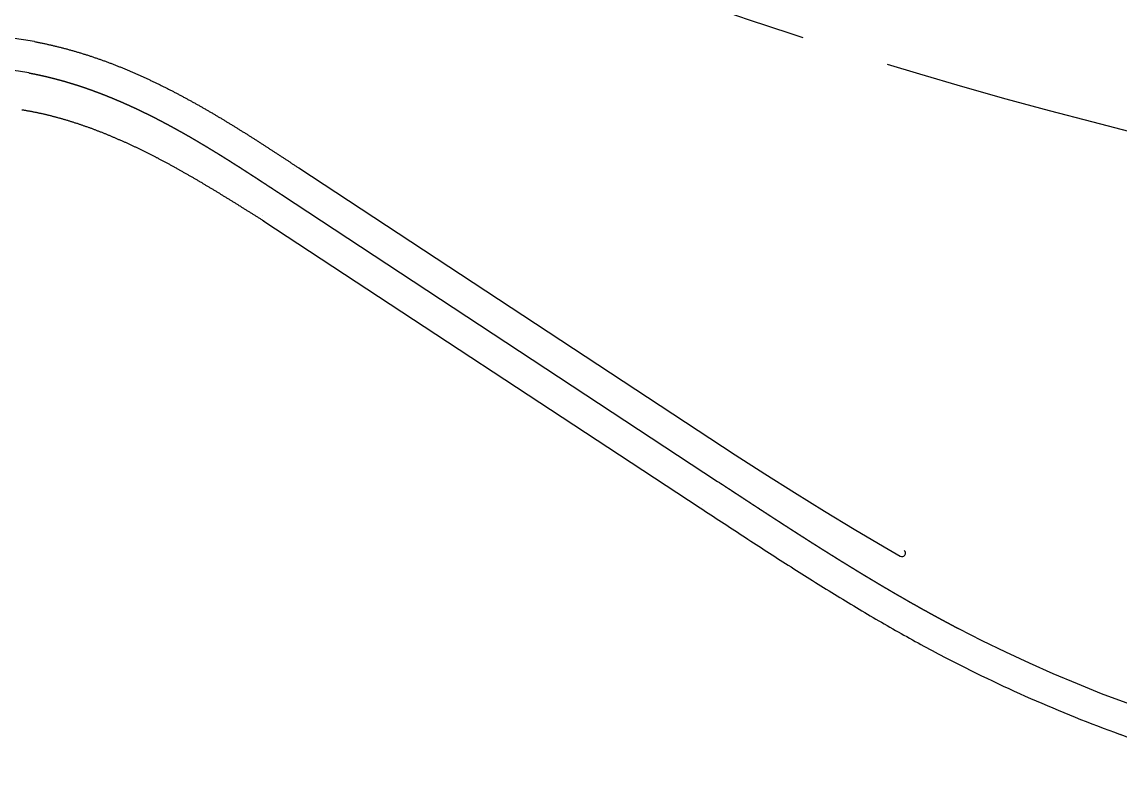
# Model space of a CAD drawing. Header units: millimetres. Extents: x 29316 to 52938, y 29851 to 35526.
# Drawn here: x 49333.2 to 49488.6, y 31859 to 31964.3 of the extents above; entities that cross this region are included whole.
import ezdxf

# ---------------------------------------------------------------- set-up
doc = ezdxf.new("R2010")
doc.units = ezdxf.units.MM
doc.header["$MEASUREMENT"] = 0
doc.linetypes.add('CENTER2', pattern=[1.125, 0.75, -0.125, 0.125, -0.125])
doc.layers.get('0').update_dxf_attribs({"linetype": 'CONTINUOUS'})
for name, color, linetype in [('D-道路-车行道边线', 5, 'CONTINUOUS'), ('道路中线_C', 7, 'CONTINUOUS'), ('道路偏置线', 255, 'CONTINUOUS')]:
    doc.layers.add(name, color=color, linetype=linetype)

msp = doc.modelspace()

# ---------------------------------------------------------------- linework, layer by layer
at = {"color": 1, "linetype": 'CENTER2', "ltscale": 100}
msp.add_arc((49660.01, 32627.82), 700, 234.60853, 268.05989, dxfattribs=at)
at = {"layer": 'D-道路-车行道边线'}
for p, q in [((49372.37, 31943.59), (49434.13, 31902.95)), ((49429.19, 31895.43), (49429.19, 31895.43)), ((49429.46, 31895.85), (49429.46, 31895.85))]:
    msp.add_line(p, q, dxfattribs=at)
for points in [[(49334.94, 31961.49, -0.000286), (49335.17, 31961.45, -0.000293), (49335.4, 31961.4, -0.000292), (49335.64, 31961.36, -0.00029), (49335.88, 31961.31, -0.000288), (49336.12, 31961.26, -0.000287), (49336.35, 31961.21, -0.000285), (49336.59, 31961.16, -0.000283), (49336.82, 31961.11, -0.000281), (49337.06, 31961.06, -0.00028), (49337.3, 31961, -0.000278), (49337.53, 31960.95, -0.000276), (49337.76, 31960.89, -0.000274), (49338, 31960.84, -0.000273), (49338.23, 31960.78, -0.000271), (49338.47, 31960.72, -0.000269), (49338.7, 31960.66, -0.000267), (49338.93, 31960.6, -0.000266), (49339.16, 31960.54, -0.000264), (49339.4, 31960.48, -0.000262), (49339.63, 31960.42, -0.000261), (49339.86, 31960.35, -0.000259), (49340.09, 31960.29, -0.000257), (49340.32, 31960.22, -0.000255), (49340.55, 31960.16, -0.000254), (49340.78, 31960.09, -0.000252), (49341.01, 31960.02, -0.00025), (49341.24, 31959.95, -0.000249), (49341.47, 31959.89, -0.000247), (49341.7, 31959.81, -0.000245), (49341.93, 31959.74, -0.000243), (49342.15, 31959.67, -0.000242), (49342.38, 31959.6, -0.00024), (49342.61, 31959.53, -0.000238), (49342.83, 31959.45, -0.000237), (49343.06, 31959.38, -0.000235), (49343.29, 31959.3, -0.000233), (49343.51, 31959.22, -0.000231), (49343.74, 31959.15, -0.00023), (49343.96, 31959.07, -0.000228), (49344.19, 31958.99, -0.000226), (49344.41, 31958.91, -0.000225), (49344.63, 31958.83, -0.000223), (49344.86, 31958.75, -0.000221), (49345.08, 31958.67, -0.00022), (49345.3, 31958.58, -0.000218), (49345.52, 31958.5, -0.000216), (49345.75, 31958.42, -0.000214), (49345.97, 31958.33, -0.000213), (49346.19, 31958.25, -0.000211), (49346.41, 31958.16, -0.000209), (49346.63, 31958.07, -0.000208), (49346.85, 31957.99, -0.000206), (49347.07, 31957.9, -0.000204), (49347.29, 31957.81, -0.000203), (49347.51, 31957.72, -0.000201), (49347.72, 31957.63, -0.000199), (49347.94, 31957.54, -0.000198), (49348.16, 31957.45, -0.000196), (49348.38, 31957.36, -0.000194), (49348.59, 31957.26, -0.000193), (49348.81, 31957.17, -0.000191), (49349.03, 31957.08, -0.000189), (49349.24, 31956.98, -0.000188), (49349.46, 31956.89, -0.000186), (49349.67, 31956.79, -0.000184), (49349.89, 31956.7, -0.000183), (49350.1, 31956.6, -0.000181), (49350.31, 31956.5, -0.000179), (49350.53, 31956.41, -0.000177), (49350.74, 31956.31, -0.000176), (49350.95, 31956.21, -0.000174), (49351.17, 31956.11, -0.000172), (49351.38, 31956.01, -0.000171), (49351.59, 31955.91, -0.000169), (49351.8, 31955.81, -0.000168), (49352.01, 31955.71, -0.000166), (49352.22, 31955.61, -0.000164), (49352.43, 31955.51, -0.000163), (49352.64, 31955.4, -0.000161), (49352.85, 31955.3, -0.000159), (49353.06, 31955.2, -0.000158), (49353.27, 31955.09, -0.000156), (49353.48, 31954.99, -0.000154), (49353.68, 31954.88, -0.000153), (49353.89, 31954.78, -0.000151), (49354.1, 31954.67, -0.000149), (49354.31, 31954.57, -0.000148), (49354.51, 31954.46, -0.000146), (49354.72, 31954.35, -0.000144), (49354.93, 31954.25, -0.000143), (49355.13, 31954.14, -0.000141), (49355.34, 31954.03, -0.000139), (49355.54, 31953.92, -0.000138), (49355.75, 31953.81, -0.000136), (49355.95, 31953.7, -0.000134), (49356.15, 31953.59, -0.000133), (49356.36, 31953.48, -0.000131), (49356.56, 31953.37, -0.00013), (49356.76, 31953.26, -0.000128), (49356.97, 31953.15, -0.000126), (49357.17, 31953.04, -0.000125), (49357.37, 31952.93, -0.000123), (49357.57, 31952.81, -0.000121), (49357.77, 31952.7, -0.00012), (49357.98, 31952.59, -0.000118), (49358.18, 31952.48, -0.000117), (49358.38, 31952.36, -0.000115), (49358.58, 31952.25, -0.000113), (49358.78, 31952.13, -0.000112), (49358.98, 31952.02, -0.00011), (49359.18, 31951.9, -0.000108), (49359.37, 31951.79, -0.000107), (49359.57, 31951.67, -0.000105), (49359.77, 31951.56, -0.000104), (49359.97, 31951.44, -0.000102), (49360.17, 31951.33, -0.0001), (49360.36, 31951.21, -0.000099), (49360.56, 31951.09, -0.000097), (49360.76, 31950.98, -0.000095), (49360.96, 31950.86, -0.000094), (49361.15, 31950.74, -0.000092), (49361.35, 31950.63, -0.000091), (49361.54, 31950.51, -0.000089), (49361.74, 31950.39, -0.000087), (49361.94, 31950.27, -0.000086), (49362.13, 31950.15, -0.000084), (49362.33, 31950.03, -0.000083), (49362.52, 31949.92, -0.000081), (49362.71, 31949.8, -0.000079), (49362.91, 31949.68, -0.000078), (49363.1, 31949.56, -0.000076), (49363.3, 31949.44, -0.000075), (49363.49, 31949.32, -0.000073), (49363.68, 31949.2, -0.000071), (49363.88, 31949.08, -0.00007), (49364.07, 31948.96, -0.000068), (49364.26, 31948.84, -0.000067), (49364.45, 31948.72, -0.000065), (49364.65, 31948.6, -0.000063), (49364.84, 31948.48, -0.000062), (49365.03, 31948.36, -0.00006), (49365.22, 31948.23, -0.000059), (49365.41, 31948.11, -0.000057), (49365.6, 31947.99, -0.000056), (49365.79, 31947.87, -0.000054), (49365.98, 31947.75, -0.000052), (49366.18, 31947.63, -0.000051), (49366.37, 31947.51, -0.000049), (49366.56, 31947.38, -0.000048), (49366.75, 31947.26, -0.000046), (49366.94, 31947.14, -0.000044), (49367.12, 31947.02, -0.000043), (49367.31, 31946.9, -0.000041), (49367.5, 31946.77, -0.00004), (49367.69, 31946.65, -0.000038), (49367.88, 31946.53, -0.000037), (49368.07, 31946.41, -0.000035), (49368.26, 31946.28, -0.000033), (49368.45, 31946.16, -0.000032), (49368.63, 31946.04, -0.00003), (49368.82, 31945.92, -0.000029), (49369.01, 31945.79, -0.000027), (49369.2, 31945.67, -0.000026), (49369.39, 31945.55, -0.000024), (49369.57, 31945.43, -0.000022), (49369.76, 31945.3, -0.000021), (49369.95, 31945.18, -0.000019), (49370.13, 31945.06, -0.000018), (49370.32, 31944.94, -0.000016), (49370.51, 31944.81, -0.000015), (49370.69, 31944.69, -0.000013), (49370.88, 31944.57, -0.000012), (49371.07, 31944.45, -0.00001), (49371.25, 31944.32, -0.000009), (49371.44, 31944.2, -0.000007), (49371.63, 31944.08, -0.000005), (49371.81, 31943.96, -0.000004), (49372, 31943.84, -0.000002), (49372.18, 31943.71), (49372.37, 31943.59)], [(49333.16, 31951.85, -0.000267), (49333.37, 31951.82, -0.000257), (49333.57, 31951.78, -0.000255), (49333.77, 31951.75, -0.000254), (49333.96, 31951.71, -0.000253), (49334.16, 31951.68, -0.000251), (49334.36, 31951.64, -0.00025), (49334.56, 31951.6, -0.000249), (49334.76, 31951.56, -0.000247), (49334.96, 31951.52, -0.000246), (49335.15, 31951.48, -0.000245), (49335.35, 31951.44, -0.000243), (49335.55, 31951.4, -0.000242), (49335.75, 31951.36, -0.000241), (49335.94, 31951.31, -0.000239), (49336.14, 31951.27, -0.000238), (49336.34, 31951.22, -0.000237), (49336.54, 31951.17, -0.000235), (49336.74, 31951.13, -0.000234), (49336.93, 31951.08, -0.000232), (49337.13, 31951.03, -0.000231), (49337.33, 31950.98, -0.00023), (49337.52, 31950.93, -0.000228), (49337.72, 31950.88, -0.000227), (49337.92, 31950.83, -0.000226), (49338.11, 31950.77, -0.000224), (49338.31, 31950.72, -0.000223), (49338.51, 31950.66, -0.000222), (49338.7, 31950.61, -0.00022), (49338.9, 31950.55, -0.000219), (49339.1, 31950.5, -0.000218), (49339.29, 31950.44, -0.000216), (49339.49, 31950.38, -0.000215), (49339.69, 31950.32, -0.000213), (49339.88, 31950.26, -0.000212), (49340.08, 31950.2, -0.000211), (49340.27, 31950.14, -0.000209), (49340.47, 31950.08, -0.000208), (49340.66, 31950.01, -0.000207), (49340.86, 31949.95, -0.000205), (49341.05, 31949.89, -0.000204), (49341.25, 31949.82, -0.000202), (49341.44, 31949.76, -0.000201), (49341.64, 31949.69, -0.0002), (49341.83, 31949.62, -0.000198), (49342.03, 31949.55, -0.000197), (49342.22, 31949.49, -0.000196), (49342.42, 31949.42, -0.000194), (49342.61, 31949.35, -0.000193), (49342.8, 31949.28, -0.000191), (49343, 31949.21, -0.00019), (49343.19, 31949.13, -0.000189), (49343.39, 31949.06, -0.000187), (49343.58, 31948.99, -0.000186), (49343.77, 31948.91, -0.000184), (49343.97, 31948.84, -0.000183), (49344.16, 31948.76, -0.000182), (49344.35, 31948.69, -0.00018), (49344.55, 31948.61, -0.000179), (49344.74, 31948.54, -0.000177), (49344.93, 31948.46, -0.000176), (49345.12, 31948.38, -0.000175), (49345.32, 31948.3, -0.000173), (49345.51, 31948.22, -0.000172), (49345.7, 31948.14, -0.00017), (49345.89, 31948.06, -0.000169), (49346.08, 31947.98, -0.000168), (49346.28, 31947.9, -0.000166), (49346.47, 31947.82, -0.000165), (49346.66, 31947.73, -0.000163), (49346.85, 31947.65, -0.000162), (49347.04, 31947.57, -0.000161), (49347.23, 31947.48, -0.000159), (49347.42, 31947.4, -0.000158), (49347.61, 31947.31, -0.000156), (49347.81, 31947.23, -0.000155), (49348, 31947.14, -0.000153), (49348.19, 31947.05, -0.000152), (49348.38, 31946.96, -0.000151), (49348.57, 31946.88, -0.000149), (49348.76, 31946.79, -0.000148), (49348.95, 31946.7, -0.000146), (49349.14, 31946.61, -0.000145), (49349.33, 31946.52, -0.000143), (49349.52, 31946.43, -0.000142), (49349.71, 31946.33, -0.000141), (49349.9, 31946.24, -0.000139), (49350.09, 31946.15, -0.000138), (49350.27, 31946.06, -0.000136), (49350.46, 31945.96, -0.000135), (49350.65, 31945.87, -0.000133), (49350.84, 31945.78, -0.000132), (49351.03, 31945.68, -0.000131), (49351.22, 31945.59, -0.000129), (49351.41, 31945.49, -0.000128), (49351.6, 31945.39, -0.000126), (49351.78, 31945.3, -0.000125), (49351.97, 31945.2, -0.000123), (49352.16, 31945.1, -0.000122), (49352.35, 31945.01, -0.00012), (49352.54, 31944.91, -0.000119), (49352.72, 31944.81, -0.000118), (49352.91, 31944.71, -0.000116), (49353.1, 31944.61, -0.000115), (49353.29, 31944.51, -0.000113), (49353.47, 31944.41, -0.000112), (49353.66, 31944.31, -0.00011), (49353.85, 31944.21, -0.000109), (49354.04, 31944.11, -0.000107), (49354.22, 31944, -0.000106), (49354.41, 31943.9, -0.000104), (49354.6, 31943.8, -0.000103), (49354.78, 31943.7, -0.000102), (49354.97, 31943.59, -0.0001), (49355.16, 31943.49, -0.000099), (49355.35, 31943.39, -0.000097), (49355.53, 31943.28, -0.000096), (49355.72, 31943.18, -0.000094), (49355.9, 31943.07, -0.000093), (49356.09, 31942.97, -0.000091), (49356.28, 31942.86, -0.00009), (49356.46, 31942.75, -0.000088), (49356.65, 31942.65, -0.000087), (49356.84, 31942.54, -0.000085), (49357.02, 31942.43, -0.000084), (49357.21, 31942.33, -0.000082), (49357.39, 31942.22, -0.000081), (49357.58, 31942.11, -0.00008), (49357.77, 31942, -0.000078), (49357.95, 31941.89, -0.000077), (49358.14, 31941.78, -0.000075), (49358.32, 31941.67, -0.000074), (49358.51, 31941.57, -0.000072), (49358.7, 31941.46, -0.000071), (49358.88, 31941.35, -0.000069), (49359.07, 31941.23, -0.000068), (49359.25, 31941.12, -0.000066), (49359.44, 31941.01, -0.000065), (49359.62, 31940.9, -0.000063), (49359.81, 31940.79, -0.000062), (49359.99, 31940.68, -0.00006), (49360.18, 31940.57, -0.000059), (49360.37, 31940.46, -0.000057), (49360.55, 31940.34, -0.000056), (49360.74, 31940.23, -0.000054), (49360.92, 31940.12, -0.000053), (49361.11, 31940.01, -0.000051), (49361.29, 31939.89, -0.00005), (49361.48, 31939.78, -0.000048), (49361.66, 31939.66, -0.000047), (49361.85, 31939.55, -0.000045), (49362.03, 31939.44, -0.000044), (49362.22, 31939.32, -0.000042), (49362.41, 31939.21, -0.000041), (49362.59, 31939.09, -0.000039), (49362.78, 31938.98, -0.000037), (49362.96, 31938.86, -0.000036), (49363.15, 31938.75, -0.000034), (49363.33, 31938.63, -0.000033), (49363.52, 31938.52, -0.000031), (49363.71, 31938.4, -0.00003), (49363.89, 31938.29, -0.000028), (49364.08, 31938.17, -0.000027), (49364.26, 31938.06, -0.000025), (49364.45, 31937.94, -0.000024), (49364.63, 31937.82, -0.000022), (49364.82, 31937.71, -0.000021), (49365.01, 31937.59, -0.000019), (49365.19, 31937.47, -0.000018), (49365.38, 31937.36, -0.000016), (49365.56, 31937.24, -0.000015), (49365.75, 31937.12, -0.000013), (49365.94, 31937.01, -0.000012), (49366.12, 31936.89, -0.00001), (49366.31, 31936.77, -0.000008), (49366.5, 31936.65, -0.000007), (49366.68, 31936.54, -0.000005), (49366.87, 31936.42, -0.000004), (49367.06, 31936.3, -0.000002), (49367.24, 31936.18), (49367.43, 31936.07)], [(49457.52, 31888.59, 0.92352), (49458.08, 31889.41, 0.92352)], [(49463.69, 31874.35, 0.033374), (49488.64, 31863.34, 0.033374)], [(49494.23, 31860.18, 0.082982), (49488.64, 31863.34, 0.082982)]]:
    msp.add_lwpolyline(points, format="xyb", dxfattribs=at)
for points in [[(49367.42, 31936.07), (49429.19, 31895.43)], [(49434.13, 31902.95), (49438.35, 31900.27), (49442.56, 31897.61), (49446.77, 31894.98), (49450.99, 31892.41), (49455.24, 31889.89), (49457.52, 31888.59)], [(49429.19, 31895.43), (49429.56, 31895.18), (49429.94, 31894.93), (49430.31, 31894.69), (49430.69, 31894.44), (49431.06, 31894.19), (49431.44, 31893.95), (49431.82, 31893.7), (49432.19, 31893.45), (49432.57, 31893.2), (49432.95, 31892.96), (49433.32, 31892.71), (49433.7, 31892.46), (49434.08, 31892.22), (49434.45, 31891.97), (49434.83, 31891.72), (49435.21, 31891.47), (49435.59, 31891.23), (49435.96, 31890.98), (49436.34, 31890.73), (49436.72, 31890.49), (49437.1, 31890.24), (49437.48, 31890), (49437.86, 31889.75), (49438.24, 31889.5), (49438.62, 31889.26), (49439, 31889.01), (49439.38, 31888.77), (49439.76, 31888.52), (49440.14, 31888.28), (49440.52, 31888.03), (49440.9, 31887.79), (49441.28, 31887.54), (49441.66, 31887.3), (49442.05, 31887.06), (49442.43, 31886.81), (49442.81, 31886.57), (49443.19, 31886.33), (49443.58, 31886.08), (49443.96, 31885.84), (49444.34, 31885.6), (49444.73, 31885.36), (49445.11, 31885.12), (49445.5, 31884.87), (49445.88, 31884.63), (49446.27, 31884.39), (49446.66, 31884.15), (49447.04, 31883.91), (49447.43, 31883.68), (49447.82, 31883.44), (49448.2, 31883.2), (49448.59, 31882.96), (49448.98, 31882.72), (49449.37, 31882.49), (49449.76, 31882.25), (49450.15, 31882.01), (49450.54, 31881.78), (49450.93, 31881.54), (49451.32, 31881.31), (49451.71, 31881.07), (49452.1, 31880.84), (49452.5, 31880.61), (49452.89, 31880.38), (49453.28, 31880.14), (49453.68, 31879.91), (49454.07, 31879.68), (49454.47, 31879.45), (49454.86, 31879.22), (49455.26, 31878.99), (49455.65, 31878.76), (49456.05, 31878.54), (49456.45, 31878.31), (49456.84, 31878.08), (49457.24, 31877.86), (49457.64, 31877.63), (49458.04, 31877.41), (49458.44, 31877.19), (49458.84, 31876.96), (49459.24, 31876.74), (49459.64, 31876.52), (49460.04, 31876.3), (49460.45, 31876.08), (49460.85, 31875.86), (49461.25, 31875.64), (49461.66, 31875.42), (49462.06, 31875.21), (49462.47, 31874.99), (49462.87, 31874.77), (49463.28, 31874.56), (49463.68, 31874.35)], [(49463.92, 31874.79), (49463.92, 31874.79)], [(49463.69, 31874.35), (49463.69, 31874.35)]]:
    msp.add_lwpolyline(points, dxfattribs=at)
msp.add_arc((49325.06, 31907.89), 54.5, 79.5708, 132.2794, dxfattribs=at)
at = {"layer": '道路中线_C', "color": 6, "linetype": 'CENTER2', "ltscale": 100}
msp.add_line((49369.9, 31939.83), (49431.66, 31899.19), dxfattribs=at)
at = {"layer": '道路中线_C', "color": 6, "linetype": 'CENTER2', "ltscale": 100, "flags": 128}
for points in [[(49334.11, 31957.07, -0.000277), (49334.33, 31957.03, -0.000275), (49334.55, 31956.98, -0.000274), (49334.77, 31956.94, -0.000272), (49334.99, 31956.9, -0.000271), (49335.2, 31956.85, -0.000269), (49335.42, 31956.81, -0.000268), (49335.64, 31956.76, -0.000266), (49335.86, 31956.71, -0.000265), (49336.07, 31956.67, -0.000263), (49336.29, 31956.62, -0.000262), (49336.51, 31956.57, -0.00026), (49336.72, 31956.52, -0.000258), (49336.94, 31956.46, -0.000257), (49337.15, 31956.41, -0.000255), (49337.37, 31956.36, -0.000254), (49337.59, 31956.3, -0.000252), (49337.8, 31956.25, -0.000251), (49338.02, 31956.19, -0.000249), (49338.23, 31956.13, -0.000248), (49338.45, 31956.08, -0.000246), (49338.66, 31956.02, -0.000245), (49338.87, 31955.96, -0.000243), (49339.09, 31955.9, -0.000242), (49339.3, 31955.84, -0.00024), (49339.51, 31955.77, -0.000238), (49339.73, 31955.71, -0.000237), (49339.94, 31955.65, -0.000235), (49340.15, 31955.58, -0.000234), (49340.37, 31955.52, -0.000232), (49340.58, 31955.45, -0.000231), (49340.79, 31955.38, -0.000229), (49341, 31955.32, -0.000228), (49341.21, 31955.25, -0.000226), (49341.42, 31955.18, -0.000225), (49341.63, 31955.11, -0.000223), (49341.85, 31955.04, -0.000221), (49342.06, 31954.97, -0.00022), (49342.27, 31954.89, -0.000218), (49342.48, 31954.82, -0.000217), (49342.69, 31954.75, -0.000215), (49342.89, 31954.67, -0.000214), (49343.1, 31954.6, -0.000212), (49343.31, 31954.52, -0.000211), (49343.52, 31954.44, -0.000209), (49343.73, 31954.37, -0.000208), (49343.94, 31954.29, -0.000206), (49344.15, 31954.21, -0.000204), (49344.35, 31954.13, -0.000203), (49344.56, 31954.05, -0.000201), (49344.77, 31953.97, -0.0002), (49344.97, 31953.89, -0.000198), (49345.18, 31953.81, -0.000197), (49345.39, 31953.72, -0.000195), (49345.59, 31953.64, -0.000194), (49345.8, 31953.56, -0.000192), (49346, 31953.47, -0.000191), (49346.21, 31953.39, -0.000189), (49346.41, 31953.3, -0.000188), (49346.62, 31953.21, -0.000186), (49346.82, 31953.13, -0.000184), (49347.03, 31953.04, -0.000183), (49347.23, 31952.95, -0.000181), (49347.44, 31952.86, -0.00018), (49347.64, 31952.77, -0.000178), (49347.84, 31952.68, -0.000177), (49348.04, 31952.59, -0.000175), (49348.25, 31952.5, -0.000174), (49348.45, 31952.41, -0.000172), (49348.65, 31952.32, -0.000171), (49348.85, 31952.22, -0.000169), (49349.06, 31952.13, -0.000167), (49349.26, 31952.04, -0.000166), (49349.46, 31951.94, -0.000164), (49349.66, 31951.85, -0.000163), (49349.86, 31951.75, -0.000161), (49350.06, 31951.66, -0.00016), (49350.26, 31951.56, -0.000158), (49350.46, 31951.46, -0.000157), (49350.66, 31951.36, -0.000155), (49350.86, 31951.27, -0.000154), (49351.06, 31951.17, -0.000152), (49351.26, 31951.07, -0.00015), (49351.46, 31950.97, -0.000149), (49351.65, 31950.87, -0.000147), (49351.85, 31950.77, -0.000146), (49352.05, 31950.67, -0.000144), (49352.25, 31950.57, -0.000143), (49352.45, 31950.46, -0.000141), (49352.64, 31950.36, -0.00014), (49352.84, 31950.26, -0.000138), (49353.04, 31950.16, -0.000137), (49353.23, 31950.05, -0.000135), (49353.43, 31949.95, -0.000133), (49353.63, 31949.84, -0.000132), (49353.82, 31949.74, -0.00013), (49354.02, 31949.63, -0.000129), (49354.21, 31949.53, -0.000127), (49354.41, 31949.42, -0.000126), (49354.6, 31949.31, -0.000124), (49354.8, 31949.21, -0.000123), (49354.99, 31949.1, -0.000121), (49355.19, 31948.99, -0.00012), (49355.38, 31948.88, -0.000118), (49355.57, 31948.78, -0.000117), (49355.77, 31948.67, -0.000115), (49355.96, 31948.56, -0.000113), (49356.16, 31948.45, -0.000112), (49356.35, 31948.34, -0.00011), (49356.54, 31948.23, -0.000109), (49356.73, 31948.12, -0.000107), (49356.93, 31948.01, -0.000106), (49357.12, 31947.9, -0.000104), (49357.31, 31947.78, -0.000103), (49357.5, 31947.67, -0.000101), (49357.7, 31947.56, -0.0001), (49357.89, 31947.45, -0.000098), (49358.08, 31947.33, -0.000096), (49358.27, 31947.22, -0.000095), (49358.46, 31947.11, -0.000093), (49358.65, 31946.99, -0.000092), (49358.84, 31946.88, -0.00009), (49359.03, 31946.77, -0.000089), (49359.22, 31946.65, -0.000087), (49359.41, 31946.54, -0.000086), (49359.6, 31946.42, -0.000084), (49359.79, 31946.31, -0.000083), (49359.98, 31946.19, -0.000081), (49360.17, 31946.08, -0.000079), (49360.36, 31945.96, -0.000078), (49360.55, 31945.84, -0.000076), (49360.74, 31945.73, -0.000075), (49360.93, 31945.61, -0.000073), (49361.12, 31945.49, -0.000072), (49361.31, 31945.38, -0.00007), (49361.5, 31945.26, -0.000069), (49361.69, 31945.14, -0.000067), (49361.87, 31945.02, -0.000066), (49362.06, 31944.91, -0.000064), (49362.25, 31944.79, -0.000063), (49362.44, 31944.67, -0.000061), (49362.63, 31944.55, -0.000059), (49362.81, 31944.43, -0.000058), (49363, 31944.31, -0.000056), (49363.19, 31944.19, -0.000055), (49363.38, 31944.07, -0.000053), (49363.56, 31943.95, -0.000052), (49363.75, 31943.84, -0.00005), (49363.94, 31943.72, -0.000049), (49364.13, 31943.6, -0.000047), (49364.31, 31943.48, -0.000046), (49364.5, 31943.36, -0.000044), (49364.69, 31943.24, -0.000042), (49364.87, 31943.11, -0.000041), (49365.06, 31942.99, -0.000039), (49365.25, 31942.87, -0.000038), (49365.43, 31942.75, -0.000036), (49365.62, 31942.63, -0.000035), (49365.81, 31942.51, -0.000033), (49365.99, 31942.39, -0.000032), (49366.18, 31942.27, -0.00003), (49366.37, 31942.15, -0.000029), (49366.55, 31942.03, -0.000027), (49366.74, 31941.9, -0.000025), (49366.92, 31941.78, -0.000024), (49367.11, 31941.66, -0.000022), (49367.3, 31941.54, -0.000021), (49367.48, 31941.42, -0.000019), (49367.67, 31941.3, -0.000018), (49367.85, 31941.17, -0.000016), (49368.04, 31941.05, -0.000015), (49368.22, 31940.93, -0.000013), (49368.41, 31940.81, -0.000012), (49368.6, 31940.69, -0.00001), (49368.78, 31940.56, -0.000008), (49368.97, 31940.44, -0.000007), (49369.15, 31940.32, -0.000005), (49369.34, 31940.2, -0.000004), (49369.52, 31940.08, -0.000002), (49369.71, 31939.95, -0.000001), (49369.9, 31939.83)], [(49431.66, 31899.19, 0), (49431.84, 31899.07, 0.000001), (49432.03, 31898.94, 0.000001), (49432.22, 31898.82, 0.000001), (49432.4, 31898.7, 0.000002), (49432.59, 31898.58, 0.000002), (49432.77, 31898.45, 0.000003), (49432.96, 31898.33, 0.000003), (49433.14, 31898.21, 0.000003), (49433.33, 31898.09, 0.000004), (49433.52, 31897.97, 0.000004), (49433.7, 31897.84, 0.000004), (49433.89, 31897.72, 0.000005), (49434.07, 31897.6, 0.000005), (49434.26, 31897.48, 0.000006), (49434.44, 31897.36, 0.000006), (49434.63, 31897.23, 0.000006), (49434.82, 31897.11, 0.000007), (49435, 31896.99, 0.000007), (49435.19, 31896.87, 0.000008), (49435.37, 31896.75, 0.000008), (49435.56, 31896.62, 0.000008), (49435.74, 31896.5, 0.000009), (49435.93, 31896.38, 0.000009), (49436.12, 31896.26, 0.000009), (49436.3, 31896.14, 0.00001), (49436.49, 31896.01, 0.00001), (49436.67, 31895.89, 0.000011), (49436.86, 31895.77, 0.000011), (49437.05, 31895.65, 0.000011), (49437.23, 31895.53, 0.000012), (49437.42, 31895.41, 0.000012), (49437.6, 31895.28, 0.000013), (49437.79, 31895.16, 0.000013), (49437.98, 31895.04, 0.000013), (49438.16, 31894.92, 0.000014), (49438.35, 31894.8, 0.000014), (49438.53, 31894.68, 0.000014), (49438.72, 31894.56, 0.000015), (49438.91, 31894.43, 0.000015), (49439.09, 31894.31, 0.000016), (49439.28, 31894.19, 0.000016), (49439.46, 31894.07, 0.000016), (49439.65, 31893.95, 0.000017), (49439.84, 31893.83, 0.000017), (49440.02, 31893.71, 0.000018), (49440.21, 31893.59, 0.000018), (49440.4, 31893.47, 0.000018), (49440.58, 31893.35, 0.000019), (49440.77, 31893.22, 0.000019), (49440.96, 31893.1, 0.000019), (49441.14, 31892.98, 0.00002), (49441.33, 31892.86, 0.00002), (49441.52, 31892.74, 0.000021), (49441.7, 31892.62, 0.000021), (49441.89, 31892.5, 0.000021), (49442.08, 31892.38, 0.000022), (49442.26, 31892.26, 0.000022), (49442.45, 31892.14, 0.000023), (49442.64, 31892.02, 0.000023), (49442.82, 31891.9, 0.000023), (49443.01, 31891.78, 0.000024), (49443.2, 31891.66, 0.000024), (49443.38, 31891.54, 0.000024), (49443.57, 31891.42, 0.000025), (49443.76, 31891.3, 0.000025), (49443.95, 31891.18, 0.000026), (49444.13, 31891.06, 0.000026), (49444.32, 31890.94, 0.000026), (49444.51, 31890.82, 0.000027), (49444.7, 31890.7, 0.000027), (49444.88, 31890.58, 0.000028), (49445.07, 31890.46, 0.000028), (49445.26, 31890.34, 0.000028), (49445.45, 31890.23, 0.000029), (49445.63, 31890.11, 0.000029), (49445.82, 31889.99, 0.00003), (49446.01, 31889.87, 0.00003), (49446.2, 31889.75, 0.00003), (49446.39, 31889.63, 0.000031), (49446.57, 31889.51, 0.000031), (49446.76, 31889.39, 0.000031), (49446.95, 31889.28, 0.000032), (49447.14, 31889.16, 0.000032), (49447.33, 31889.04, 0.000033), (49447.51, 31888.92, 0.000033), (49447.7, 31888.8, 0.000033), (49447.89, 31888.69, 0.000034), (49448.08, 31888.57, 0.000034), (49448.27, 31888.45, 0.000035), (49448.46, 31888.33, 0.000035), (49448.64, 31888.22, 0.000035), (49448.83, 31888.1, 0.000036), (49449.02, 31887.98, 0.000036), (49449.21, 31887.86, 0.000036), (49449.4, 31887.75, 0.000037), (49449.59, 31887.63, 0.000037), (49449.78, 31887.51, 0.000038), (49449.97, 31887.4, 0.000038), (49450.16, 31887.28, 0.000038), (49450.35, 31887.16, 0.000039), (49450.54, 31887.05, 0.000039), (49450.72, 31886.93, 0.00004), (49450.91, 31886.82, 0.00004), (49451.1, 31886.7, 0.00004), (49451.29, 31886.58, 0.000041), (49451.48, 31886.47, 0.000041), (49451.67, 31886.35, 0.000041), (49451.86, 31886.24, 0.000042), (49452.05, 31886.12, 0.000042), (49452.24, 31886.01, 0.000043), (49452.43, 31885.89, 0.000043), (49452.62, 31885.78, 0.000043), (49452.81, 31885.66, 0.000044), (49453, 31885.55, 0.000044), (49453.19, 31885.43, 0.000045), (49453.38, 31885.32, 0.000045), (49453.58, 31885.2, 0.000045), (49453.77, 31885.09, 0.000046), (49453.96, 31884.98, 0.000046), (49454.15, 31884.86, 0.000046), (49454.34, 31884.75, 0.000047), (49454.53, 31884.63, 0.000047), (49454.72, 31884.52, 0.000048), (49454.91, 31884.41, 0.000048), (49455.1, 31884.29, 0.000048), (49455.29, 31884.18, 0.000049), (49455.49, 31884.07, 0.000049), (49455.68, 31883.96, 0.00005), (49455.87, 31883.84, 0.00005), (49456.06, 31883.73, 0.00005), (49456.25, 31883.62, 0.000051), (49456.44, 31883.51, 0.000051), (49456.64, 31883.39, 0.000052), (49456.83, 31883.28, 0.000052), (49457.02, 31883.17, 0.000052), (49457.21, 31883.06, 0.000053), (49457.41, 31882.95, 0.000053), (49457.6, 31882.84, 0.000053), (49457.79, 31882.73, 0.000054), (49457.98, 31882.62, 0.000054), (49458.18, 31882.51, 0.000055), (49458.37, 31882.39, 0.000055), (49458.56, 31882.28, 0.000055), (49458.75, 31882.17, 0.000056), (49458.95, 31882.06, 0.000056), (49459.14, 31881.95, 0.000057), (49459.33, 31881.84, 0.000057), (49459.53, 31881.74, 0.000057), (49459.72, 31881.63, 0.000058), (49459.91, 31881.52, 0.000058), (49460.11, 31881.41, 0.000058), (49460.3, 31881.3, 0.000059), (49460.5, 31881.19, 0.000059), (49460.69, 31881.08, 0.00006), (49460.88, 31880.97, 0.00006), (49461.08, 31880.87, 0.00006), (49461.27, 31880.76, 0.000061), (49461.47, 31880.65, 0.000061), (49461.66, 31880.54, 0.000062), (49461.86, 31880.44, 0.000062), (49462.05, 31880.33, 0.000062), (49462.25, 31880.22, 0.000063), (49462.44, 31880.12, 0.000063), (49462.64, 31880.01, 0.000063), (49462.83, 31879.9, 0.000064), (49463.03, 31879.8, 0.000064), (49463.22, 31879.69, 0.000065), (49463.42, 31879.59, 0.000065), (49463.61, 31879.48, 0.000065), (49463.81, 31879.37, 0.000066), (49464, 31879.27, 0.000066), (49464.2, 31879.17, 0.000067), (49464.4, 31879.06, 0.000067), (49464.59, 31878.96, 0.000067), (49464.79, 31878.85, 0.000068), (49464.99, 31878.75, 0.000068), (49465.18, 31878.64, 0.000068), (49465.38, 31878.54, 0.000069), (49465.57, 31878.44, 0.000069), (49465.77, 31878.33)]]:
    msp.add_lwpolyline(points, format="xyb", dxfattribs=at)
at = {"layer": '道路中线_C', "color": 6, "linetype": 'CENTER2', "ltscale": 100}
for centre, radius, start, end in [((49325.06, 31907.89), 50, 79.5708, 132.2794), ((49558.49, 32055.55), 200, 242.3821, 259.3463)]:
    msp.add_arc(centre, radius, start, end, dxfattribs=at)
at = {"layer": '道路偏置线', "color": 32, "linetype": 'Continuous', "flags": 128}
msp.add_lwpolyline([(49371.61, 31943.49), (49371.61, 31943.49)], dxfattribs=at)
at = {"layer": '道路偏置线', "color": 12, "linetype": 'Continuous', "flags": 128}
msp.add_lwpolyline([(49371.88, 31943.91), (49371.88, 31943.91)], dxfattribs=at)
at = {"layer": '道路偏置线', "color": 62, "linetype": 'Continuous', "flags": 128}
msp.add_lwpolyline([(49367.21, 31936.81), (49367.21, 31936.81)], dxfattribs=at)

doc.saveas('drawing.dxf')
